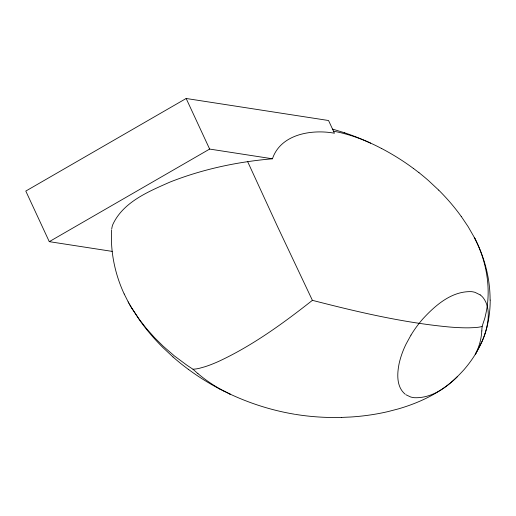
<?xml version="1.0" encoding="UTF-8"?>
<svg xmlns="http://www.w3.org/2000/svg" width="516" height="516" viewBox="0 0 516 516"><rect width="100%" height="100%" fill="white"/><g stroke="black" fill="none" stroke-linecap="round" stroke-linejoin="round"><path stroke-width="0.77" d="M490.2 300.067C490.206 311.483 488.555 322.939 484.982 333.8M111.656 229.884C110.863 241.849 111.966 253.904 114.565 265.598A375.713 216.914 0 0 0 124.182 293.985M481.86 330.943C481.454 325.551 484.505 320.849 485.414 315.631C487.362 307.678 488.213 299.474 488.155 291.295C487.955 273.622 483.518 256.078 475.733 240.237M486.762 327.415C488.871 317.804 489.594 306.569 483.518 298.184A26.967 15.57 0 0 0 480.202 294.881M484.892 334.071L484.866 334.155A245.493 141.739 0 0 1 475.242 354.337M111.74 228.923A58.695 33.888 0 0 1 112.694 224.795C123.027 201.995 148.524 191.565 170.048 182.051C202.736 169.132 237.47 161.792 272.442 158.786C280.749 134.012 311.87 129.065 334.445 133.218L328.55 120.512L186.16 98.485L25.8 191.068L49.278 241.656L112.185 251.389M410.981 335.084L406.086 344.049A234.574 135.431 0 0 0 399.158 363.412C397.056 373.674 396.262 386.774 405.157 394.179M405.944 394.759L410.581 396.952A13.442 7.759 0 0 0 414.342 397.701C434.556 398.546 451.3 383.691 464.045 369.63A237.315 137.011 0 0 0 475.281 354.344L482.002 341.573A214.888 124.066 0 0 0 486.782 327.415M482.008 326.576L478.906 327.163A36.688 21.182 0 0 1 474.333 327.621L469.044 327.828A93.699 54.096 0 0 1 460.543 327.705A148.098 85.508 0 0 1 450.236 327.079C403.538 322.816 357.723 311.993 312.399 300.338C283.187 323.332 252.795 345.468 218.984 361.245A136.966 79.077 0 0 1 211.089 364.567A86.166 49.749 0 0 1 205 366.721L199.898 368.166A31.508 18.189 0 0 1 196.338 368.895L193.01 369.262L187.16 365.399L174.46 355.976L163.204 346.236L154.574 337.696L146.37 328.473L138.772 318.688L132.102 308.697M49.278 241.656L209.638 149.072L272.442 158.786M341.411 417.431L350.951 416.999A141.171 81.509 0 0 0 388.116 411.568L398.197 408.936A140.72 81.244 0 0 0 434.659 393.779A147.234 85.005 0 0 0 446.063 386.368A151.762 87.623 0 0 0 457.621 376.422M295.997 414.464L297.164 414.645A145.538 84.024 0 0 0 341.411 417.438M295.41 414.367L294.829 414.271M294.249 414.174C272.119 410.459 250.531 403.635 230.194 394.16M333.401 131.174C350.312 134.283 366.508 140.52 381.659 148.569M332.562 129.116L344.469 132.754M229.491 393.831L230.465 394.288M230.033 394.082L219.939 389.083M229.607 393.882L224.15 391.16M480.17 294.894L475.113 292.385A13.029 7.521 0 0 0 471.553 291.656C451.797 290.895 435.31 305.317 422.746 319.017A235.309 135.856 0 0 0 411.007 335.09M413.335 168.351L418.973 172.66M188.269 369.301L182.632 364.999A327.028 188.811 0 0 1 173.002 356.969M197.925 373.642L193.01 369.262M172.995 356.969L162.888 347.52A386.091 222.906 0 0 1 140.416 321.262M438.716 190.133L428.603 180.69A327.028 188.811 0 0 0 418.979 172.66M461.22 216.385L468.077 226.576L474.281 237.366M140.384 321.268L130.742 306.433M131.941 308.504L129.426 304.15M130.419 305.911L128.787 303.002M128.155 301.854L128.948 303.311M128.239 302.008L124.208 293.978M474.249 237.315L474.494 237.786M474.443 237.683L474.714 238.205M474.63 238.044L474.926 238.624M474.817 238.411L475.146 239.043M475.004 238.773L475.352 239.463M475.191 239.14L477.397 243.675A378.757 218.674 0 0 1 490.097 300.067M475.371 239.508L475.778 240.301M312.399 300.338L277.473 226.466L247.667 161.663M186.16 98.485L209.638 149.072M344.482 132.741A210.18 121.344 0 0 1 370.682 143.184M381.705 148.544A273.538 157.928 0 0 1 413.303 168.371M438.729 190.133A386.091 222.906 0 0 1 461.188 216.391M219.893 389.116A273.538 157.928 0 0 1 188.301 369.288M481.77 330.943A166.784 96.292 0 0 1 475.591 354.066M224.073 391.212A172.892 99.82 0 0 1 197.983 373.623"/></g></svg>
